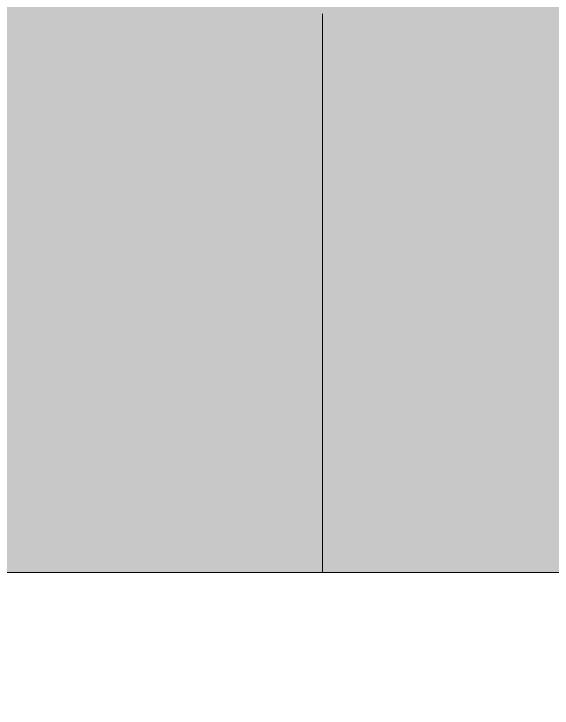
# Model space of a CAD drawing. Header units: millimetres. Extents: x -155050 to -36395, y -2753 to 7638.
# Drawn here: x -68593.7 to -68486.5, y -972.2 to -833.9 of the extents above; entities that cross this region are included whole.
import ezdxf

# ---------------------------------------------------------------- set-up
doc = ezdxf.new("R2010")
doc.units = ezdxf.units.MM
doc.layers.add('A-DETL-THIN', color=7, linetype='Continuous', lineweight=9)
doc.layers.add('A-FLOR-LEVL', color=7, linetype='Continuous', lineweight=9)
for name, color, linetype, lineweight, true_color in [('A-FLOR-LEVL-1', 7, 'Continuous', 9, 0x7f7f7f), ('A-WALL-4', 7, 'Continuous', 9, 0x787878), ('Vlastní 1_A-DETL-GENF-1', 9, 'Continuous', 9, 0x808080)]:
    doc.layers.add(name, color=color, linetype=linetype, lineweight=lineweight, true_color=true_color)

# ---------------------------------------------------------------- blocks, each defined once
blk = doc.blocks.new('Rampa - Rampa-823366-Řez 4')
at = {"layer": 'A-FLOR-LEVL-1'}
blk.add_hatch(color=256, dxfattribs=at).paths.add_polyline_path([(-186058.4, -945.21), (-183988.19, -945.21), (-183988.19, -833.94), (-184015.69, -833.94), (-184015.69, -756), (-184108.19, -756), (-184108.19, -750), (-187868.19, -750), (-187868.19, -756), (-187988.19, -756.78), (-187988.19, -945.21), (-187463.92, -945.21)])
at = {"layer": 'A-FLOR-LEVL'}
blk.add_line((-183988.19, -945.21), (-183988.19, -833.94), dxfattribs=at)

msp = doc.modelspace()

# ---------------------------------------------------------------- hatches: boundary and pattern name
at = {"layer": 'A-WALL-4'}
msp.add_hatch(color=256, dxfattribs=at).paths.add_polyline_path([(-68494.14, -945.21), (-68409.7, -945.21), (-68409.7, -750), (-68559.7, -750), (-68559.7, -833.94), (-68532.2, -833.94), (-68532.2, -945.21)])
at = {"layer": 'Vlastní 1_A-DETL-GENF-1'}
h = msp.add_hatch(dxfattribs=at)
h.set_pattern_fill('FP_3', color=256, style=0, pattern_type=2)
h.set_pattern_definition([(45, (-74817.6, 2682.2), (-530.33, 530.33), [])])
h.paths.add_polyline_path([(-74467.58, -2305.73), (-63574.85, -2305.73), (-63574.85, -945.21), (-86063.06, -945.21), (-86063.06, -2305.73), (-74818.95, -2305.73)])

# ---------------------------------------------------------------- linework, layer by layer
at = {"layer": 'A-DETL-THIN'}
msp.add_line((-63574.85, -945.21), (-86063.06, -945.21), dxfattribs=at)

# ---------------------------------------------------------------- block references
at = {"layer": 'A-FLOR-LEVL'}
msp.add_blockref('Rampa - Rampa-823366-Řez 4', (115455.99, 0), dxfattribs=at)

doc.saveas('drawing.dxf')
